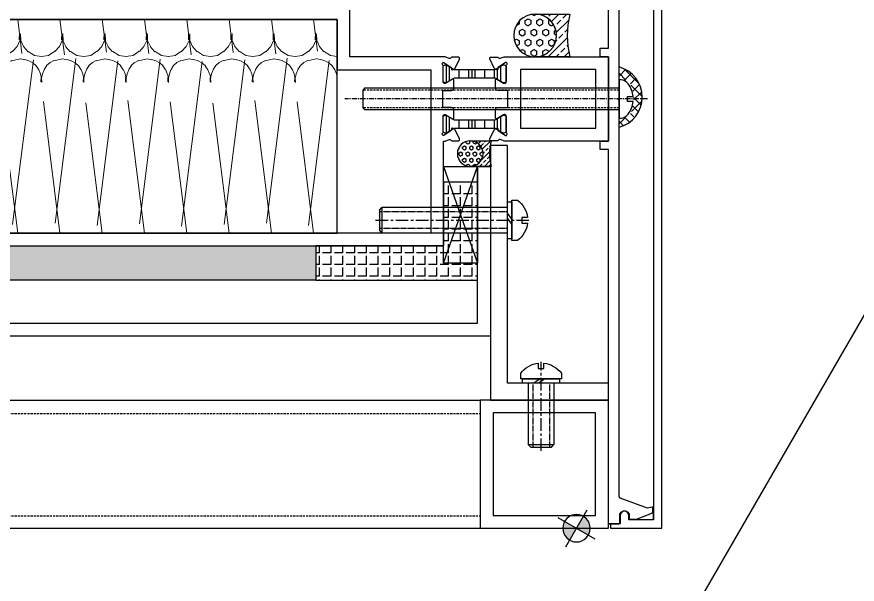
# Model space of a CAD drawing. Header units: millimetres. Extents: x 19684 to 58158, y -7929 to 13062.
# Drawn here: x 55696.6 to 55893.3, y -6823.2 to -6690.3 of the extents above; entities that cross this region are included whole.
import ezdxf

# ---------------------------------------------------------------- set-up
doc = ezdxf.new("R2010")
doc.units = ezdxf.units.MM
for name, pattern in [('CENTER', [2, 1.25, -0.25, 0.25, -0.25]), ('CENTER2', [28.575000000000003, 19.05, -3.175, 3.175, -3.175]), ('CONTINOUS', [0]), ('DASHED', [0.75, 0.5, -0.25]), ('HIDDEN', [0.375, 0.25, -0.125])]:
    doc.linetypes.add(name, pattern=pattern)
for name, color, linetype in [('01', 1, 'Continuous'), ('F-Alum', 4, 'Continuous'), ('F-Bolt', 32, 'Continuous'), ('F-dashed line', 8, 'DASHED'), ('F-Glazing', 8, 'Continuous'), ('F-Misc', 1, 'Continuous'), ('F_MISC', 8, 'Continuous'), ('HAT', 155, 'Continuous'), ('Hatch', 8, 'Continuous'), ('INSUL', 173, 'Continuous'), ('中心线', 1, 'CENTER2'), ('虚线', 8, 'HIDDEN'), ('螺栓钉类', 241, 'Continuous')]:
    doc.layers.add(name, color=color, linetype=linetype)
doc.styles.add('F-simhei', font='')
doc.styles.get('F-simhei').set_extended_font_data('SimHei')
doc.dimstyles.new('1c', dxfattribs={"dimtxt": 3, "dimasz": 2, "dimexe": 1, "dimexo": 2, "dimgap": 1.5, "dimtad": 1, "dimdec": 0, "dimzin": 12, "dimdsep": 46, "dimtxsty": 'F-simhei', "dimblk": 'ARCHTICK', "dimcen": 1, "dimclrd": 1, "dimclre": 1, "dimclrt": 7, "dimadec": 0, "dimazin": 0, "dimtfac": 1, "dimtdec": 0, "dimtix": 1, "dimtofl": 0, "dimtmove": 0, "dimatfit": 3, "dimfxl": 1, "dimtolj": 1, "dimtzin": 0, "dimarcsym": 1})
pattern_1 = [(90.00000002200403, (-13664.56711732395, 41272.19873793987), (-2.750000000000001, -1.054966336511143e-09), [2, -0.7500000000000002]), (180.0000000247495, (-13664.56711732395, 41272.19873793987), (1.054965670377328e-09, -2.750000000000002), [1.999999999999999, -0.7499999999999996])]

# ---------------------------------------------------------------- blocks, each defined once
blk = doc.blocks.new('*U86')
at = {"layer": 'HAT'}
h = blk.add_hatch(dxfattribs=at)
h.set_pattern_fill('ANSI33', color=256, scale=0.8333333333333334)
h.set_pattern_definition([(45, (-71600.10462562989, -19870.70319001427), (-1.870886691889407, 1.870886691889407), []), (45, (-71598.2337381299, -19870.70319001427), (-1.870886691889407, 1.870886691889407), [1.322916666666667, -0.6614583333333334])])
edge = h.paths.add_edge_path()
edge.add_arc((5, 18.47060166783501), 19.13538936034043, 254.8530260690202, 285.14697393097975, ccw=False)
edge.add_line((0, -5.9211894646675e-16), (0, -7.911287266330572))
edge.add_arc((5, -8.171557151248035), 5.006769458742329, 2.979783772836811, 177.0202162271633, ccw=False)
edge.add_line((10, -7.911287266330572), (10, -8.881784197001252e-16))
h = blk.add_hatch(dxfattribs=at)
h.set_pattern_fill('HEX', color=256, scale=0.8333333333333334)
h.set_pattern_definition([(0, (-71600.10462562989, -19870.70319001427), (0, 1.374815), [0.7937500000000001, -1.5875]), (120, (-71600.10462562989, -19870.70319001427), (-1.190624715503903, -0.6874074999999996), [0.7937499999999987, -1.587499999999997]), (59.99999999999999, (-71599.31087562989, -19870.70319001427), (-1.190624715503903, 0.6874075000000001), [0.7937500000000001, -1.5875])])
edge = h.paths.add_edge_path()
edge.add_arc((5, -8.17155715124803), 5.006769458742329, 0, 360)
at = {"layer": '01'}
blk.add_lwpolyline([(10, -5.9211894646675e-16, -0.1329575385010826), (0, -5.9211894646675e-16), (0, -7.911287266330572, -0.9492999147649731), (10, -7.911287266330572)], format="xyb", close=True, dxfattribs=at)
blk.add_circle((5, -8.17155715124803), 5.006769458742329, dxfattribs=at)
blk = doc.blocks.new('qertqtwet')
at = {"layer": 'F-Glazing'}
h = blk.add_hatch(dxfattribs=at)
h.set_pattern_fill('ANSI37', color=256, angle=270.0000000000034, style=0)
h.set_pattern_definition([(315.0000000000033, (-29614.42304775224, -25731.69154979243), (1.122532015133579, 1.122532015133709), []), (45.00000000000334, (-29614.42304775224, -25731.69154979243), (-1.122532015133709, 1.122532015133579), [])])
h.paths.add_polyline_path([(-29820.57937317537, -22812.52878940574), (-29818.8122062625, -22812.52878940575), (-29818.8122062625, -22810.33161240899, 0.323428697050681), (-29824.22649746502, -22816.97082330404), (-29822.2096299913, -22816.97082330405, -0.1185157189850159), (-29821.23881053725, -22812.93261066923, -0.2818610536571748)])
h.paths.add_polyline_path([(-29822.2096299913, -22816.97082330405), (-29824.22649746502, -22816.97082330404, 0.3560576311528728), (-29818.8122062625, -22824.46540130571), (-29818.8122062625, -22821.41285720236), (-29820.57937317537, -22821.41285720236, -0.2818610536571745), (-29821.23881053725, -22821.00903593886, -0.1185157189850159)])
at = {"color": 8, "linetype": 'DASHED'}
for p, q in [((-29818.81220626278, -22814.88745477372, -46928.13187290396), (-29758.81220626278, -22814.88745477372, -46928.13187290396)), ((-29818.81220626278, -22814.88745477372, -46928.13187290396), (-29758.81220626278, -22814.88745477372, -46928.13187290396)), ((-29818.81220626278, -22819.05412144038, -46928.13187290396), (-29758.81220626278, -22819.05412144038, -46928.13187290396)), ((-29818.81220626278, -22819.05412144038, -46928.13187290396), (-29758.81220626278, -22819.05412144038, -46928.13187290396))]:
    blk.add_line(p, q, dxfattribs=at)
at = {"color": 8, "linetype": 'CENTER'}
blk.add_line((-29825.47887292947, -22816.97078810705, -46928.13187290396), (-29754.64553959612, -22816.97078810705, -46928.13187290396), dxfattribs=at)
blk.add_line((-29825.47887292947, -22816.97078810705, -46928.13187290396), (-29754.64553959612, -22816.97078810705, -46928.13187290396), dxfattribs=at)
blk.add_arc((-29816.92428280844, -22817.39850685732, -23464.06593645198), 7.314728437362906, 104.9572881810436, 255.0427118187282)
at = {"layer": 'F-Bolt', "elevation": -46928.13187290396}
blk.add_lwpolyline([(-29820.98789410364, -22820.49255707884, 0.2099352819367999), (-29819.32357117219, -22821.47078796239), (-29818.81220753584, -22821.47078810705), (-29818.81220498975, -22812.47078810705), (-29819.3235686261, -22812.47078796277, 0.2099352819368), (-29820.98789211101, -22813.44901790502, 0.1433843212667726), (-29822.08493336194, -22816.35715081947), (-29820.79994085657, -22816.35715118109), (-29820.79994120376, -22817.58442390836), (-29822.08493370902, -22817.58442354483, 0.1433843212667727)], format="xyb", close=True, dxfattribs=at)
blk.add_lwpolyline([(-29820.98789410364, -22820.49255707884, 0.2099352819367999), (-29819.32357117219, -22821.47078796239), (-29818.81220753584, -22821.47078810705), (-29818.81220498975, -22812.47078810705), (-29819.3235686261, -22812.47078796277, 0.2099352819368), (-29820.98789211101, -22813.44901790502, 0.1433843212667726), (-29822.08493336194, -22816.35715081947), (-29820.79994085657, -22816.35715118109), (-29820.79994120376, -22817.58442390836), (-29822.08493370902, -22817.58442354483, 0.1433843212667727)], format="xyb", close=True, dxfattribs=at)
blk.add_lwpolyline([(-29818.81220626278, -22819.47078810705), (-29759.22887292947, -22819.47078810705), (-29758.81220626278, -22819.05412144038), (-29758.81220626278, -22814.88745477372), (-29759.22887292947, -22814.47078810705), (-29818.81220626278, -22814.47078810705)], dxfattribs=at)
blk.add_lwpolyline([(-29818.81220626278, -22819.47078810705), (-29759.22887292947, -22819.47078810705), (-29758.81220626278, -22819.05412144038), (-29758.81220626278, -22814.88745477372), (-29759.22887292947, -22814.47078810705), (-29818.81220626278, -22814.47078810705)], dxfattribs=at)
blk = doc.blocks.new('A$C455C3A01')
at = {"layer": 'Hatch'}
h = blk.add_hatch(dxfattribs=at)
h.set_pattern_fill('M_SYNTHETIC-PISA', color=256, pattern_type=2)
h.set_pattern_definition([(90, (-9.900000006500932, 423.8302261678061), (-6, 3.673940397442059e-16), []), (90, (-9.150000006500932, 423.8302261678061), (-6, 3.673940397442059e-16), []), (90, (-8.400000006500932, 423.8302261678061), (-6, 3.673940397442059e-16), []), (90, (-6.150000006500932, 423.8302261678061), (-6, 3.673940397442059e-16), [])])
edge = h.paths.add_edge_path()
edge.add_arc((-6.87320508075617, -1.599999999999832), 0.5000000000000772, 270.0000000000381, 300.0000000000389, ccw=False)
edge.add_line((-6.873205080755838, -2.099999999999909), (-6.900000000000205, -2.099999999999909))
edge.add_arc((-6.900000000000205, -1.599999999999909), 0.5, 180, 270, ccw=False)
edge.add_line((-7.400000000000205, -1.599999999999909), (-7.400000000000205, 1.600000000000364))
edge.add_arc((-6.900000000000205, 1.600000000000364), 0.5, 90, 180, ccw=False)
edge.add_line((-6.900000000000205, 2.100000000000364), (-6.873205080757202, 2.099999999999909))
edge.add_arc((-6.873205080757574, 1.599999999999688), 0.5000000000002212, 59.999999999965496, 89.99999999995748, ccw=False)
edge.add_line((-6.623205080757202, 2.033012701891948), (-4.833974596215853, 1))
edge.add_line((-4.833974596215853, 1), (4.833974596215398, 1))
edge.add_line((4.833974596215398, 1), (6.623205080756748, 2.033012701891948))
edge.add_arc((6.87320508075709, 1.599999999999793), 0.5000000000001159, 90.00000000003928, 120.00000000003769, ccw=False)
edge.add_line((6.873205080756748, 2.099999999999909), (6.89999999999975, 2.100000000000364))
edge.add_arc((6.89999999999975, 1.600000000000364), 0.5, 0, 90, ccw=False)
edge.add_line((7.39999999999975, 1.600000000000364), (7.39999999999975, -1.599999999999909))
edge.add_arc((6.89999999999975, -1.599999999999909), 0.5, -90, 0, ccw=False)
edge.add_line((6.89999999999975, -2.099999999999909), (6.873205080755383, -2.099999999999909))
edge.add_arc((6.873205080755718, -1.599999999999822), 0.5000000000000873, 239.99999999996152, 269.99999999996163, ccw=False)
edge.add_line((6.623205080755383, -2.033012701891948), (4.833974596216308, -1))
edge.add_line((4.833974596216308, -1), (-4.833974596216308, -1))
edge.add_line((-4.833974596216308, -1), (-6.623205080755838, -2.033012701891948))
at = {"color": 0, "linetype": 'ByBlock'}
blk.add_lwpolyline([(-6.623205080755838, -2.033012701891948, -0.1316524975873993), (-6.873205080755838, -2.099999999999909), (-6.900000000000205, -2.099999999999909, -0.414213562373095), (-7.400000000000205, -1.599999999999909), (-7.400000000000205, 1.600000000000364, -0.414213562373095), (-6.900000000000205, 2.100000000000364), (-6.873205080757202, 2.099999999999909, -0.1316524975873601), (-6.623205080757202, 2.033012701891948), (-4.833974596215853, 1), (4.833974596215398, 1), (6.623205080756748, 2.033012701891948, -0.1316524975873888), (6.873205080756748, 2.099999999999909), (6.89999999999975, 2.100000000000364, -0.4142135623730949), (7.39999999999975, 1.600000000000364), (7.39999999999975, -1.599999999999909, -0.4142135623730951), (6.89999999999975, -2.099999999999909), (6.873205080755383, -2.099999999999909, -0.1316524975873966), (6.623205080755383, -2.033012701891948), (4.833974596216308, -1), (-4.833974596216308, -1)], format="xyb", close=True, dxfattribs=at)
blk = doc.blocks.new('*U84')
at = {"layer": 'HAT'}
h = blk.add_hatch(dxfattribs=at)
h.set_pattern_fill('ANSI33', color=256, scale=0.5)
h.set_pattern_definition([(45, (-42960.06277537793, -11922.42191400856), (-1.122532015133644, 1.122532015133644), []), (45, (-42958.94024287794, -11922.42191400856), (-1.122532015133644, 1.122532015133644), [0.79375, -0.396875])])
edge = h.paths.add_edge_path()
edge.add_arc((3, 11.082361000701), 11.48123361620425, 254.8530260690202, 285.14697393097975, ccw=False)
edge.add_line((0, -1.77635683940025e-15), (0, -4.746772359798344))
edge.add_arc((3, -4.902934290748822), 3.004061675245397, 2.979783772836811, 177.0202162271633, ccw=False)
edge.add_line((6, -4.746772359798344), (6, -1.77635683940025e-15))
h = blk.add_hatch(dxfattribs=at)
h.set_pattern_fill('HEX', color=256, scale=0.5)
h.set_pattern_definition([(0, (-42960.06277537793, -11922.42191400856), (0, 0.824889), [0.47625, -0.9525]), (120, (-42960.06277537793, -11922.42191400856), (-0.7143748293023419, -0.4124444999999998), [0.4762499999999993, -0.9524999999999986]), (59.99999999999999, (-42959.58652537793, -11922.42191400856), (-0.7143748293023418, 0.4124445000000001), [0.47625, -0.9525])])
edge = h.paths.add_edge_path()
edge.add_arc((3, -4.902934290748819), 3.004061675245397, 0, 360)
at = {"layer": '01'}
blk.add_lwpolyline([(6, -1.77635683940025e-15, -0.1329575385010826), (0, -1.77635683940025e-15), (0, -4.746772359798344, -0.9492999147649731), (6, -4.746772359798344)], format="xyb", close=True, dxfattribs=at)
blk.add_circle((3, -4.902934290748819), 3.004061675245397, dxfattribs=at)
blk = doc.blocks.new('*U85')
at = {"layer": '中心线', "color": 1, "linetype": 'CENTER', "ltscale": 2.357947691000002}
blk.add_line((-2.842170943040401e-14, 30.90048662063384), (2.842170943040401e-14, -4.956409502317115), dxfattribs=at)
at = {"layer": '虚线', "linetype": 'HIDDEN', "ltscale": 0.5}
for p, q in [((-1.948286311568523, 1.13686837721616e-13), (-1.94828631156858, 30.00000000000011)), ((1.948286311568523, 1.13686837721616e-13), (1.948286311568467, 30.00000000000011))]:
    blk.add_line(p, q, dxfattribs=at)
at = {"layer": '螺栓钉类', "color": 241, "linetype": 'Continuous'}
for p, q in [((-2.40807576862025, 30.00000000000011), (-2.999791744951636, 29.40828402366867)), ((2.408075768620193, 30.00000000000011), (-2.408075768620307, 30)), ((2.408075768620193, 30.00000000000011), (2.99979174495158, 29.40828402366867)), ((2.99979174495158, 29.40828402366867), (-2.999791744951636, 29.40828402366867)), ((-2.999791744951636, 1.13686837721616e-13), (-2.999791744951636, 29.40828402366867)), ((2.999791744951636, 1.13686837721616e-13), (2.99979174495158, 29.40828402366867)), ((-0.9100693464279175, -1), (0.5333063006401062, 0)), ((0.2446311712265015, -1), (1.688006818294525, 0))]:
    blk.add_line(p, q, dxfattribs=at)
blk.add_lwpolyline([(4.350000023841858, 0), (4.350000023841858, -1), (-4.350000023841858, -1), (-4.350000023841858, 0)], close=True, dxfattribs=at)
blk.add_lwpolyline([(-4.75, -1), (4.75, -1), (4.75, -2.319999992847443, -0.2072557309237045), (0.6600000262260437, -4.663157165050507), (0.6600000262260437, -3.379999995231628), (-0.6600000262260437, -3.379999995231628), (-0.6600000262260437, -4.663157165050507, -0.2072557309237047), (-4.75, -2.319999992847443)], format="xyb", close=True, dxfattribs=at)
blk = doc.blocks.new('*U82')
at = {"layer": 'F-Misc'}
blk.add_lwpolyline([(0, -8), (0, 0), (-22.6862628114484, 0), (-22.6862628114484, -8)], close=True, dxfattribs=at)
for points in [[(0, -8), (-22.6862628114484, 0)], [(-22.6862628114484, -8), (0, 0)]]:
    blk.add_lwpolyline(points, dxfattribs=at)
blk = doc.blocks.new('*U83')
at = {"layer": '中心线', "color": 1, "linetype": 'CENTER', "ltscale": 2.357947691000002}
blk.add_line((-4.263256414560601e-14, 15.90048662063384), (1.4210854715202e-14, -4.956409502317115), dxfattribs=at)
at = {"layer": '虚线', "linetype": 'HIDDEN', "ltscale": 0.5}
for p, q in [((-1.948286311568509, 1.13686837721616e-13), (-1.948286311568566, 15.00000000000011)), ((1.948286311568523, 1.13686837721616e-13), (1.948286311568481, 15.00000000000011))]:
    blk.add_line(p, q, dxfattribs=at)
at = {"layer": '螺栓钉类', "color": 241, "linetype": 'Continuous'}
for p, q in [((-2.40807576862025, 15.00000000000011), (-2.999791744951651, 14.40828402366867)), ((2.999791744951594, 14.40828402366867), (-2.999791744951636, 14.40828402366867)), ((-2.999791744951622, 1.13686837721616e-13), (-2.999791744951651, 14.40828402366867)), ((2.408075768620179, 15.00000000000011), (-2.408075768620321, 15)), ((2.408075768620179, 15.00000000000011), (2.999791744951594, 14.40828402366867)), ((2.999791744951636, 1.13686837721616e-13), (2.999791744951594, 14.40828402366867)), ((-0.9100693464279175, -1), (0.5333063006401062, 0)), ((0.2446311712265015, -1), (1.688006818294525, 0))]:
    blk.add_line(p, q, dxfattribs=at)
blk.add_lwpolyline([(4.350000023841858, 0), (4.350000023841858, -1), (-4.350000023841858, -1), (-4.350000023841858, 0)], close=True, dxfattribs=at)
blk.add_lwpolyline([(-4.75, -1), (4.75, -1), (4.75, -2.319999992847443, -0.2072557309237045), (0.6600000262260437, -4.663157165050507), (0.6600000262260437, -3.379999995231628), (-0.6600000262260437, -3.379999995231628), (-0.6600000262260437, -4.663157165050507, -0.2072557309237047), (-4.75, -2.319999992847443)], format="xyb", close=True, dxfattribs=at)
blk = doc.blocks.new('A$C714F5CF6')
at = {"ltscale": 0.5}
h = blk.add_hatch(color=7, dxfattribs=at)
edge = h.paths.add_edge_path()
edge.add_line((0, 3.21222950972151), (0, 0))
edge.add_line((0, 0), (3.212229509372264, 0))
edge.add_ellipse((0, 0), major_axis=(-2.271389268935526, 2.271389268935526), ratio=0.9999999999934978, start_angle=225.0000000001863, end_angle=314.9999999998137)
edge = h.paths.add_edge_path()
edge.add_line((0, 0), (-3.212229509372264, 0))
edge.add_ellipse((0, 0), major_axis=(-2.271389268935526, 2.271389268935526), ratio=0.9999999999934978, start_angle=45.00000000018628, end_angle=134.9999999998137)
edge.add_line((0, -3.21222950972151), (0, 0))
at = {"color": 7, "ltscale": 0.5}
for p, q in [((0, 5.012234860099852), (0, -5.012234860099852)), ((5.012234859634191, 0), (-5.012234859634191, 0))]:
    blk.add_line(p, q, dxfattribs=at)
blk.add_circle((0, 0), 3.212229509400538, dxfattribs=at)
blk = doc.blocks.new('*U44')
at = {"layer": 'INSUL', "lineweight": 0}
h = blk.add_hatch(dxfattribs=at)
h.set_pattern_fill('岩棉', color=256, scale=50, style=0, pattern_type=2)
h.set_pattern_definition([(171.78891, (26.650004, 99.5238095), (-336.6008620780631, 50.00000124306714), [1.6670945, -348.4227]), (146.908661, (28.1114365, 98.5714285), (-79.20020219160399, 50.00000069194422), [1.7443665, -364.57256]), (132.32733, (29.195725, 97.3809525), (-89.10022864317625, 99.9999995668048), [1.610253, -336.5429]), (114.796992, (29.8557265, 95.952381), (-19.80005068304433, 49.99999970553313), [1.573664, -163.66106]), (91.62022409999996, (29.9028695, 94.28571450000001), (-9.900025001805957, 299.9999998552539), [1.6673335, -348.47265]), (82.82482490000001, (25.047143, 55.7142855), (69.30017472092726, 549.999998517065), [38.87586899999999, -8125.0565]), (97.17517500000001, (34.8528825, 55.7142855), (-69.30017624141853, 549.9999983257582), [38.87586899999999, -8125.0565]), (88.37977579999999, (29.9971555, 94.28571450000001), (9.900021527004037, 299.9999999510729), [1.6673335, -348.47265]), (65.203007, (30.0442985, 95.952381), (19.80005064790947, 49.99999977936148), [1.573664, -163.66106]), (47.67266910000001, (30.7043005, 97.3809525), (89.1002283656976, 99.99999985063482), [1.610253, -336.5429]), (33.09133830000001, (31.788589, 98.5714285), (79.20020143753092, 50.00000181883439), [1.7443665, -364.57256]), (8.211089519999998, (33.250021, 99.5238095), (336.6008622827113, 49.99999990778933), [1.6670945, -348.4227]), (87.16616460000002, (25, 54.761905), (9.900020892923356, 150.0000001508891), [0.9535469999999998, -199.2913249999999]), (103.901385, (25.235715, 53.809524), (-39.60010132330267, 149.9999998141721), [0.981117, -205.053495]), (111.603615, (25.6128585, 52.85714299999999), (-9.900025264479012, 49.99999998313673), [1.0243375, -52.75336999999999]), (122.761347, (26.2257175, 51.90476200000001), (-29.70007678582747, 49.99999947815058), [1.1325305, -236.698865]), (138.290552, (27.027148, 51.190476), (-59.40015143087815, 50.00000102781988), [1.0735435, -224.37054]), (152.003514, (27.9228645, 50.7142855), (-89.10022875324242, 49.99999931280099), [1.0144285, -212.0155950000001]), (166.477202, (28.912867, 50.47619049999999), (-198.0005069179623, 50.00000160444229), [1.018231, -212.810275]), (167.070755, (29.9500125, 50.238095), (-207.9005329079077, 49.99999990594333), [1.064124, -222.40194]), (12.9292444, (29.9500125, 50.238095), (207.9005329840112, 49.99999967810825), [1.064124, -222.40194]), (13.5227975, (30.987158, 50.47619049999999), (198.0005073542946, 49.99999987656191), [1.018231, -212.810275]), (27.99648529999999, (31.9771605, 50.7142855), (99.00025263747521, 50.00000182197773), [1.0144285, -212.015595]), (41.70944699999999, (32.87287749999999, 51.190476), (59.4001509728359, 50.00000148414861), [1.0735435, -224.3705399999999]), (57.23865219999999, (33.674308, 51.90476200000001), (99.00025222426618, 150.000000833926), [1.1325305, -236.6988649999999]), (68.396384, (34.2871665, 52.85714299999999), (9.90002520739039, 50.00000017853192), [1.0243375, -52.75337]), (76.098615, (34.6643105, 53.809524), (9.900025377069287, 49.99999975785479), [0.9811169999999998, -205.0534949999999]), (92.83383529999998, (34.9000255, 54.761905), (-9.900025125621006, 149.9999999456897), [0.9535470000000003, -199.291325])])
h.paths.add_polyline_path([(0, 0), (170.3581939279481, 0), (170.3581939279481, 50), (0, 50)])
at = {"layer": 'INSUL'}
blk.add_lwpolyline([(0, 0), (170.3581939279481, 0), (170.3581939279481, 50), (0, 50)], close=True, dxfattribs=at)
blk = doc.blocks.new('_ArchTick')
at = {"color": 0, "linetype": 'ByBlock', "const_width": 0.15}
blk.add_lwpolyline([(-0.5, -0.5), (0.5, 0.5)], dxfattribs=at)
blk = doc.blocks.new('*D184')
at = {"layer": 'Defpoints', "color": 0, "transparency": 16777216}
for p in [(55131.30103556, -6810.069008977684), (55805.0840178683, -6810.069008732986), (55077.2437831104, -6832.59197724811), (55115.50808938508, -6876.344731562902), (55077.2437831104, -7634.033607562509)]:
    blk.add_point(p, dxfattribs=at)
at = {"layer": 'Hatch', "color": 1, "lineweight": -2, "transparency": 16777216}
blk.add_arc((55077.2437831104, -6810.069008997318), 76.5286125333051, 269.9999999999996, 2.080815519889256e-08, dxfattribs=at)
at = {"layer": 'Hatch', "color": 1, "lineweight": -2, "transparency": 16777216, "xscale": 2, "yscale": 2, "zscale": 2}
for p, rotation in [((55153.7723956437, -6810.069008969524), 90.00000002080814), ((55077.2437831104, -6886.597621530618), 179.9999999999996)]:
    blk.add_blockref('_ArchTick', p, dxfattribs=dict(at, rotation=rotation))
at = {"layer": 'Hatch', "color": 7, "transparency": 16777216, "insert": (55129.22444612336, -6862.049671991401), "char_height": 3, "attachment_point": 5, "rotation": 45.00000001040395, "style": 'F-simhei'}
blk.add_mtext('\\A1;90.00°', dxfattribs=at)

msp = doc.modelspace()

# ---------------------------------------------------------------- hatches: boundary and pattern name
at = {"layer": 'Hatch'}
h = msp.add_hatch(dxfattribs=at)
h.set_pattern_fill('ANGLE', color=256, scale=9.999999999999996, angle=90.00000002198006)
h.set_pattern_definition(pattern_1)
h.paths.add_polyline_path([(55559.57080589706, -6713.071046219266), (55567.61077943677, -6713.07104621619), (55567.61077952123, -6721.04203651666), (55607.30140618334, -6743.969032724126), (55766.55770670986, -6743.969020160715), (55766.5576897147, -6751.96918741586), (55605.15657620878, -6751.968861323369), (55559.61077952298, -6725.648585871276)])
h = msp.add_hatch(dxfattribs=at)
h.set_pattern_fill('ANGLE', color=256, scale=9.999999999999996, angle=90.00000002198006)
h.set_pattern_definition(pattern_1)
h.paths.add_polyline_path([(55766.55769829471, -6751.969004698602), (55804.47677106009, -6751.969019868125), (55804.47147477581, -6729.038145584919), (55796.47147477581, -6729.038145587979), (55796.4767705035, -6743.969019036418), (55766.55769813026, -6743.969003458105)])

# ---------------------------------------------------------------- linework, layer by layer
at = {"elevation": -6.567840209144607e-07}
msp.add_lwpolyline([(53989.8443467851, -6615.29130894856), (55096.77944617529, -4699.25933485781), (56587.83469716238, -5560.675748971106), (55480.89959777219, -7476.707723061856)], close=True, dxfattribs=at)
at = {"layer": 'F-Alum'}
for points, elevation in [([(55796.4767447546, -6743.969933917666), (55796.47677064271, -6719.432226334184), (55796.71596024965, -6719.432247405824, 0.086106092567218), (55796.88438880435, -6719.403025296067), (55797.81638919585, -6719.069586784317, -0.3595079999993098), (55798.1756961887, -6719.199387150235, 0.2637250000000688), (55798.43229929521, -6719.346716200806), (55799.93365410772, -6719.354957090251, 0.0874890000002171), (55800.03635786632, -6719.337428345144, 0.4142139999995563), (55800.21776746762, -6718.953904478061, 0.02182000000013751), (55800.20788488569, -6718.929670457654), (55799.21617507374, -6716.772101313745, 0.1763269999993696), (55799.07186685986, -6716.626200183931), (55798.60684030215, -6716.406239134255, 0.1989120000004778), (55798.45395151393, -6716.398722824686, 0.0655429999996988), (55798.40750865635, -6716.422576437255, 0.2679490000005901), (55798.32199129004, -6716.6033712838), (55798.33628840744, -6716.777810034815, -0.2679490000006816), (55798.25077107488, -6716.958604975533), (55796.58156691902, -6718.113792197921, -0.5206607007358245), (55796.17887830792, -6717.831914573845, -0.2134220000006896), (55796.27887830787, -6717.608307773799, 0.2134220000000366), (55796.37887830773, -6717.384700973786), (55796.37887830639, -6713.531914573786, -0.4142139999998129), (55796.67887830632, -6713.231914573686), (55796.89980410629, -6713.231914573573, -0.1378520000001151), (55797.05608700631, -6713.27583717352), (55798.57468980658, -6714.202632972979, 0.1378520000003556), (55798.67887830664, -6714.231914572961, 0.4142139999991469), (55798.87887830658, -6714.031914572899), (55798.87887830588, -6712.068653878628, 0.4142135623730951), (55798.37887830575, -6711.568653878782), (55796.30367244742, -6711.568653879871), (55796.30367244669, -6709.568912199058), (55796.30367244605, -6707.569170518199), (55798.37887830434, -6707.569170517106, 0.4142135623730951), (55798.87887830412, -6707.069170516937), (55798.87887830345, -6705.105909822692, 0.4142139999991469), (55798.67887830338, -6704.905909822784, 0.1378520000003556), (55798.57468980335, -6704.935191422828), (55797.05608700373, -6705.861987223313, -0.1378520000001151), (55796.89980410371, -6705.905909823406), (55796.6788783037, -6705.905909823497, -0.4142139999998129), (55796.37887830363, -6705.605909823588), (55796.37887830229, -6701.753123423554, 0.2134220000000366), (55796.2788783022, -6701.529516623626, -0.2134220000006896), (55796.17887830213, -6701.305909823652, -0.5206607007358245), (55796.58156691301, -6701.024032199331), (55798.2507710697, -6702.179219420518, -0.2679490000006816), (55798.33628840241, -6702.360014361127), (55798.32199128513, -6702.534453112165, 0.2679490000005901), (55798.40750865152, -6702.715247958653, 0.0655429999996988), (55798.45395150917, -6702.739101571228, 0.1989120000004778), (55798.60684029736, -6702.731585261549), (55799.07186685492, -6702.511624211528, 0.1763269999993696), (55799.21617506864, -6702.36572308163), (55800.2078848791, -6700.208153937012, 0.02182000000013751), (55800.217767461, -6700.183919916572, 0.4142139999995563), (55800.03635785956, -6699.800396049656, 0.0874890000002171), (55799.93365410087, -6699.782867304601), (55798.43229928834, -6699.791108195133, 0.2637250000000688), (55798.17569618195, -6699.938437245871, -0.3595079999993098), (55797.81638918913, -6700.068237612079), (55796.88438879739, -6699.734799100902, 0.086106092567218), (55796.71596024276, -6699.705576991276), (55796.71596024295, -6699.705576991288), (55796.71596024295, -6699.705576991288), (55774.57077742473, -6699.70559760276), (55774.57077999535, -6631.069922045284, 0.4142135629107179)], 4.988549488895809e-05), ([(55620.61077796004, -6637.569064653757), (55620.61077962973, -6690.450316194858), (55621.50958674529, -6690.969359564942), (55771.57077785095, -6690.969350696913), (55771.57077741768, -6702.505597595329, 0.4142135623737295), (55771.77077741724, -6702.705597595793), (55793.47676822644, -6702.705597617144), (55793.47677039169, -6740.969933938039), (55608.1095161564, -6740.970273921881), (55570.61077953171, -6719.31549360923), (55570.6107798212, -6634.069921910311, -0.4142135618083592), (55571.6107798218, -6633.069921912818), (55589.22591766904, -6633.069921923465), (55597.43154705546, -6637.569979620808), (55620.61077980515, -6637.569985294188)], -6.574803716489902e-07), ([(55845.61077984309, -6681.629462772031), (55845.61077984312, -6705.629462771969), (55845.61077984306, -6705.629462771906), (55845.61077987158, -6808.069008722705), (55845.61077987388, -6808.069008720686), (55845.61077987537, -6805.068993612731), (55845.61077987164, -6805.068993613243), (55845.6107798701, -6808.069008721233), (55839.86439996831, -6808.069008721225), (55839.8643999683, -6807.069008721225, 1), (55837.86439996831, -6807.069008721279), (55837.86439996828, -6809.069008721257), (55835.55686805377, -6809.069008721288), (55835.55686805374, -6810.069008721213), (55847.61077987164, -6810.069008722747), (55847.61077984312, -6703.629462771916), (55847.61077984306, -6703.629462771979), (55847.61077984303, -6683.629462771994)], -6.574803716489902e-07)]:
    msp.add_lwpolyline(points, format="xyb", dxfattribs=dict(at, elevation=elevation))
at = {"layer": 'F-Alum', "linetype": 'CONTINOUS', "ltscale": 15555, "elevation": -6.574803716489902e-07}
msp.add_lwpolyline([(55835.13864285039, -6809.01904324767), (55837.46439996829, -6809.019043246812, 0.414213562373095), (55837.76439996832, -6808.719043246776), (55837.76439996829, -6807.069008721201, -1), (55839.96439996824, -6807.069008721246), (55839.9643999683, -6807.969008721243), (55841.52046977461, -6807.969008721222, 0.1428492727586986), (55841.6817419705, -6807.921973696738), (55845.2343866681, -6806.557205322296, 0.2840790438404123), (55845.51077987035, -6806.109991726809), (55845.51077987035, -6805.306547541468, 0.5575365158333588), (55845.22133715125, -6805.127662103243), (55844.21708469576, -6805.391560088197), (55837.87415267056, -6802.994444622003, -0.2963790067032196), (55837.57724295539, -6802.53754820466), (55837.57724293173, -6709.909958324663), (55837.27724293168, -6709.609958324691), (55837.57724293173, -6709.309958324684), (55837.57724292658, -6667.600469237113, -0.2963790067036685)], format="xyb", dxfattribs=at)
at = {"layer": 'F-Alum'}
for points, elevation in [([(55835.13862549957, -6699.682964427971), (55833.13862549955, -6699.682963301031), (55833.13862662652, -6697.682963301031), (55835.13862662649, -6697.682964427969), (55835.13864280106, -6670.412017882378)], -6.574803716489902e-07), ([(55837.57724296683, -6808.99701169411), (55837.57724296689, -6809.01904324679), (55835.13864285039, -6809.01904324767), (55835.13864281954, -6721.430830173329), (55833.13863716362, -6721.430829046382), (55833.13863829061, -6719.430829046454), (55835.13863829061, -6719.430830173346), (55835.13862549957, -6699.682964427971)], -6.574803716489902e-07), ([(55567.61077952123, -6721.04203651666), (55607.30140618334, -6743.969032724126), (55774.42134652985, -6743.969020163254)], -6.574803716489902e-07), ([(55091.05959976598, -6807.127574008884), (55091.05959974977, -6762.069013498893), (55804.47676652085, -6762.069006837144), (55804.47674987168, -6725.353527358191), (55807.47676234237, -6725.353513420085), (55807.47676234237, -6725.353513420085), (55807.47676234237, -6725.353513420085), (55807.47675310969, -6765.068992643271), (55807.47675310969, -6765.068992643271), (55094.05959975175, -6765.069007079568), (55094.05959976907, -6810.127574007714)], -6.574803716489902e-07), ([(55607.30140618334, -6743.969945818242), (55796.4767447546, -6743.969933917666)], 4.988549488895809e-05)]:
    msp.add_lwpolyline(points, dxfattribs=dict(at, elevation=elevation))
at = {"layer": 'F-Alum', "elevation": -6.574803716489902e-07}
msp.add_lwpolyline([(55835.13863189879, -6709.562683859533), (55835.13863829061, -6719.430829157665), (55810.75504720604, -6719.430836974336), (55809.74136742066, -6719.068176313024, 0.3595079999969891), (55809.3820604278, -6719.197976679184, -0.2637250000009912), (55809.1254573215, -6719.345305729938), (55807.62410250894, -6719.353546620467, -0.08748900000020804), (55807.52139875032, -6719.336017875452, -0.4142140000096972), (55807.33998914882, -6718.952494008504, -0.02181999999955182), (55807.34987173069, -6718.928259988042), (55808.34158154106, -6716.7706908435, -0.1763270000030645), (55808.48588975491, -6716.624789713568), (55808.95091631252, -6716.404828663548, -0.1989119999914122), (55809.10380510063, -6716.397312353901, -0.06554299999945595), (55809.15024795826, -6716.421165966374, -0.2679490000022325), (55809.23576532464, -6716.60196081289), (55809.2214682074, -6716.776399563922, 0.267948999996922), (55809.30698554011, -6716.957194504559), (55810.97618969674, -6718.112381725726, 0.5206607007311933), (55811.37887830762, -6717.830504101418, 0.2134219999978007), (55811.2788783076, -6717.606897301412, -0.2134220000036281), (55811.17887830753, -6717.383290501434), (55811.17887830621, -6713.530504101494, 0.414214000006558), (55810.87887830602, -6713.23050410163), (55810.65795250607, -6713.230504101722, 0.1378520000000337), (55810.50166960614, -6713.274426701739), (55808.9830668064, -6714.201222502269, -0.137851999999961), (55808.87887830634, -6714.230504102316, -0.41421400000608), (55808.67887830635, -6714.03050410239), (55808.67887830568, -6712.0672434081, -0.414213562373095), (55809.17887830548, -6711.567243407943), (55811.52780731689, -6711.567243407153), (55811.52780731546, -6707.546551195648), (55809.17887830405, -6707.546551196459, -0.4142135623746534), (55808.67887830391, -6707.046551196626), (55808.67887830317, -6705.083290502411, -0.4142139999915234), (55808.87887830311, -6704.883290502371, -0.1378519999968015), (55808.98306680305, -6704.912572102278), (55810.50166960355, -6705.839367901768, 0.1378519999996694), (55810.65795250348, -6705.883290501719), (55810.87887830344, -6705.883290501622, 0.4142139999933001), (55811.17887830338, -6705.583290501485), (55811.17887830207, -6701.730504101524, -0.2134220000014415), (55811.27887830192, -6701.506897301465, 0.2134220000027375), (55811.37887830187, -6701.283290501418, 0.5206607007260496), (55810.97618969073, -6701.0014128774), (55809.3069855349, -6702.156600099732, 0.2679490000005528), (55809.2214682023, -6702.337395040415), (55809.23576531973, -6702.511833791462, -0.2679490000020771), (55809.15024795342, -6702.692628638019, -0.06554300000006809), (55809.10380509583, -6702.71648225051, -0.1989119999981508), (55808.9509163076, -6702.708965941034), (55808.48588974992, -6702.489004891368, -0.176326999998284), (55808.34158153602, -6702.343103761516), (55807.34987172415, -6700.185534617649, -0.02182000000030324), (55807.33998914223, -6700.161300597166, -0.414214000003529), (55807.52139874341, -6699.777776730155, -0.08748899999878039), (55807.62410250201, -6699.760247985019), (55809.1254573146, -6699.76848887447, -0.2637250000033299), (55809.38206042105, -6699.915817925087, 0.3595080000004977), (55809.74136741398, -6700.045618290998), (55810.67336780543, -6699.712179779242, -0.08610609256696022), (55810.84179636012, -6699.682957669471), (55835.13862549955, -6699.682967381566)], format="xyb", close=True, dxfattribs=at)
for points in [[(55832.13863829061, -6716.430829157681), (55832.13863829063, -6702.682958929192), (55814.52780731584, -6702.682958925217), (55814.52780731578, -6716.430829153645)], [(55807.47676290091, -6780.07785320533), (55835.1386428402, -6780.077853199111), (55835.13864283881, -6776.077853199105), (55811.47676289949, -6776.077853203888), (55811.4767628804, -6720.430839133822), (55807.4767628804, -6720.430839135231)]]:
    msp.add_lwpolyline(points, close=True, dxfattribs=at)
at = {"layer": 'F-Alum', "elevation": -6.574803716489902e-07, "flags": 128}
for points in [[(55131.30103556524, -6780.077850744001), (55805.08401785773, -6780.077850506716)], [(55131.30103555998, -6810.06900897768), (55805.0840178683, -6810.069008732984)]]:
    msp.add_lwpolyline(points, dxfattribs=at)
for points in [[(55805.0840178736, -6780.077850508488), (55805.0840178683, -6810.069008732984), (55835.08401778448, -6810.069008722394), (55835.08401778972, -6780.077850497951)], [(55808.08401787304, -6783.077850507423), (55808.08401786882, -6807.069008731888), (55832.08401778503, -6807.069008723418), (55832.0840177892, -6783.077850498983)]]:
    msp.add_lwpolyline(points, close=True, dxfattribs=at)
at = {"layer": 'F-dashed line', "elevation": -6.574803716489902e-07, "flags": 128}
for points in [[(55131.30103556468, -6783.232917217787), (55805.08401785881, -6783.232916980529)], [(55131.30103556051, -6807.13930438744), (55805.08401786728, -6807.139304150137)]]:
    msp.add_lwpolyline(points, dxfattribs=at)
at = {"layer": 'Hatch', "elevation": -6.574803716489902e-07}
for points in [[(55559.57080589706, -6713.071046219266), (55567.61077943677, -6713.07104621619), (55567.61077952123, -6721.04203651666), (55607.30140618334, -6743.969032724126), (55766.55770670986, -6743.969020160715), (55766.5576897147, -6751.96918741586), (55605.15657620878, -6751.968861323369), (55559.61077952298, -6725.648585871276), (55559.57080589706, -6713.071046219266), (55559.57080589706, -6713.071046219266), (55559.57080589706, -6713.071046219266), (55559.57080589706, -6713.071046219266)], [(55766.55769829471, -6751.969004698602), (55804.47677106009, -6751.969019868125), (55804.47147477581, -6729.038145584919), (55796.47147477581, -6729.038145587979), (55796.4767705035, -6743.969019036418), (55766.55769813026, -6743.969003458105), (55766.55769829471, -6751.969004698602)]]:
    msp.add_lwpolyline(points, dxfattribs=at)

# ---------------------------------------------------------------- block references
at = {"layer": 'F_MISC', "xscale": -1}
for name, p, rotation in [('*U86', (55826.09886018545, -6699.682958797513, -1.360174262703704e-06), 269.9999999996466), ('*U84', (55807.62888142199, -6725.353513420083, -1.035752951075176e-06), 269.9999999996466), ('*U82', (55804.47674476143, -6725.353527358214, -6.574623674084103e-07), 269.9999999790713), ('A$C714F5CF6', (55827.61076459978, -6810.068999831559, -9.81656674505297e-07), 59.98400002474821)]:
    msp.add_blockref(name, p, dxfattribs=dict(at, rotation=rotation))
at = {"layer": 'F_MISC', "ltscale": 18000, "extrusion": (-1.125359435939893e-06, -1.352369265717379e-07, 0.9999999999993576), "zscale": -1.000000000000004, "rotation": 179.9999998601899}
msp.add_blockref('*U44', (55771.57077781561, -6690.969347648696, -0.06185885476405094), dxfattribs=at)
at = {"layer": 'F_MISC', "extrusion": (-1.139726135090089e-15, 1.226514562021546e-06, 0.9999999999992478), "rotation": 180.0000000532369}
for p in [(55803.77887830275, -6703.678106153323, -0.008222816342295911), (55803.77887830691, -6715.456897303568, -0.008237263201164738)]:
    msp.add_blockref('A$C455C3A01', p, dxfattribs=at)
at = {"layer": 'F_MISC'}
for name, p, rotation in [('qertqtwet', (26018.76504470203, -29526.53348246383, 46928.13187224649), 180.0000000201715), ('*U85', (55811.47676288642, -6737.969230590609, -6.574623674084103e-07), 89.99999999964689), ('*U83', (55819.32641868659, -6776.077850499883, -6.574623674084103e-07), 179.999999999647)]:
    msp.add_blockref(name, p, dxfattribs=dict(at, rotation=rotation))

# ---------------------------------------------------------------- dimensions: what is measured, and where the dimension line sits
at = {"layer": 'Hatch'}
dim = msp.add_angular_dim_2l(base=(55115.50808938508, -6876.344731562902), line1=((55077.2437831104, -6832.591977248114, -6.574803716489902e-07), (55077.2437831104, -7634.033607562511, -6.574803716489902e-07)), line2=((55131.30103556, -6810.06900897768, -6.574803716489902e-07), (55805.0840178683, -6810.069008732984, -6.574803716489902e-07)), dimstyle='1c', override={"dimdec": 1, "dimadec": 2, "dimtdec": 1}, dxfattribs=at)
dim.commit()
dim.dimension.update_dxf_attribs({"geometry": '*D184', "text_midpoint": (55129.22444612336, -6862.049671991401, -6.574803716489902e-07)})

doc.saveas('drawing.dxf')
